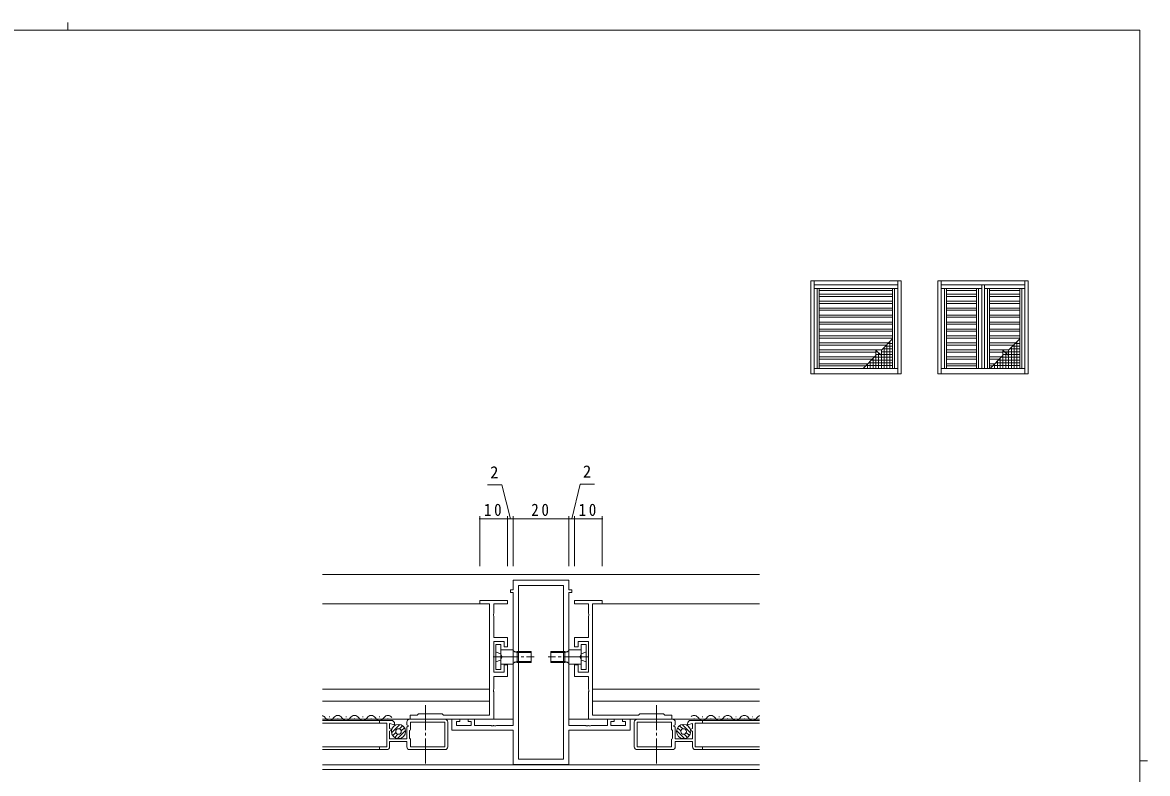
# Model space of a CAD drawing. Units: millimetres on the paper. Extents: x -420 to 373, y -297 to 267.
# Drawn here: x -48.9 to 355.1, y -2.7 to 267.2 of the extents above; entities that cross this region are included whole.
import ezdxf
from ezdxf.enums import TextEntityAlignment as Align

# ---------------------------------------------------------------- set-up
doc = ezdxf.new("R2010")
doc.units = ezdxf.units.MM
doc.linetypes.add('CHAIN2', pattern=[12, 9, -1, 1, -1])
doc.linetypes.add('DASHED3', pattern=[4, 3, -1])
for name, color, linetype, lineweight in [('0-1_YKK_ZWAK', 7, 'Continuous', 9), ('0-3_YKK_11', 7, 'Continuous', 9), ('0-4_YKK_12', 2, 'Continuous', 9), ('0-5_YKK_D', 6, 'Continuous', 9), ('0-6_YKK_13', 4, 'Continuous', 9), ('0-7_YKK_A1', 4, 'Continuous', 9)]:
    doc.layers.add(name, color=color, linetype=linetype, lineweight=lineweight)
doc.styles.add('ＭＳ ゴシック', font='')
doc.styles.get('ＭＳ ゴシック').set_extended_font_data('MS Gothic')

msp = doc.modelspace()

# ---------------------------------------------------------------- linework, layer by layer
at = {"layer": '0-1_YKK_ZWAK'}
for p, q in [((-32.686, 267.2), (-32.686, 264.4)), ((352.3, 264.4), (-417.7, 264.4)), ((352.3, 264.4), (352.3, -260.6)), ((352.3, 1.9), (355.1, 1.9))]:
    msp.add_line(p, q, dxfattribs=at)
at = {"layer": '0-3_YKK_11'}
for p, q in [((127.3, 66.84), (147.3, 66.84)), ((127.3, 63.34), (127.3, 66.84)), ((129.23, 64.91), (129.23, 2.47)), ((145.37, 64.91), (129.23, 64.91)), ((145.37, 2.47), (145.37, 64.91)), ((145.37, 2.47), (145.37, 64.91)), ((147.3, 66.84), (147.3, 63.34)), ((126.3, 63.34), (127.3, 63.34)), ((126.3, 62.34), (126.3, 63.34)), ((127.3, 62.34), (126.3, 62.34)), ((127.3, 14.57), (127.3, 62.34)), ((147.3, 63.34), (148.3, 63.34)), ((148.3, 62.34), (147.3, 62.34)), ((147.3, 62.34), (147.3, 14.57)), ((148.3, 63.34), (148.3, 62.34)), ((115.3, 59.54), (115.3, 58.34)), ((125.3, 59.54), (115.3, 59.54)), ((115.3, 58.34), (118.8, 58.34)), ((118.8, 58.34), (118.8, 18.34)), ((120.3, 58.34), (125.3, 58.34)), ((120.3, 54.798), (120.3, 58.34)), ((125.3, 58.34), (125.3, 59.54)), ((149.3, 59.54), (159.3, 59.54)), ((149.3, 58.34), (149.3, 59.54)), ((154.3, 58.34), (149.3, 58.34)), ((154.3, 54.798), (154.3, 58.34)), ((159.3, 58.34), (155.8, 58.34)), ((155.8, 58.34), (155.8, 18.34)), ((159.3, 59.54), (159.3, 58.34)), ((120.18, 54.615), (120.3, 54.798)), ((120.18, 54.065), (120.18, 54.615)), ((120.3, 53.882), (120.18, 54.065)), ((120.3, 46.24), (120.3, 53.882)), ((154.42, 54.615), (154.3, 54.798)), ((154.3, 53.882), (154.42, 54.065)), ((154.3, 46.24), (154.3, 53.882)), ((154.42, 54.065), (154.42, 54.615)), ((125.3, 46.24), (120.3, 46.24)), ((120.3, 44.74), (124, 44.74)), ((120.3, 33.74), (120.3, 44.74)), ((124, 44.74), (124, 42.84)), ((125.3, 42.84), (125.3, 46.24)), ((149.3, 46.24), (154.3, 46.24)), ((149.3, 42.84), (149.3, 46.24)), ((150.6, 44.74), (150.6, 42.84)), ((154.3, 44.74), (150.6, 44.74)), ((154.3, 33.74), (154.3, 44.74)), ((124, 42.84), (125.3, 42.84)), ((150.6, 42.84), (149.3, 42.84)), ((124, 33.74), (120.3, 33.74)), ((124, 36.34), (124, 33.74)), ((125.3, 36.34), (124, 36.34)), ((125.3, 32.24), (125.3, 36.34)), ((149.3, 36.34), (150.6, 36.34)), ((149.3, 32.24), (149.3, 36.34)), ((150.6, 36.34), (150.6, 33.74)), ((150.6, 33.74), (154.3, 33.74)), ((120.3, 32.24), (125.3, 32.24)), ((120.3, 27.598), (120.3, 32.24)), ((154.3, 32.24), (149.3, 32.24)), ((154.3, 27.598), (154.3, 32.24)), ((120.18, 27.415), (120.3, 27.598)), ((120.18, 26.865), (120.18, 27.415)), ((120.3, 26.682), (120.18, 26.865)), ((120.3, 16.84), (120.3, 26.682)), ((154.42, 27.415), (154.3, 27.598)), ((154.3, 26.682), (154.42, 26.865)), ((154.3, 16.84), (154.3, 26.682)), ((154.42, 26.865), (154.42, 27.415)), ((79.3, 16.44), (79.3, 15.44)), ((83.5, 16.44), (79.3, 16.44)), ((102.8, 16.84), (90.1, 16.84)), ((90.3, 18.34), (90.3, 16.84)), ((92.8, 18.34), (90.3, 18.34)), ((90.3, 16.84), (120.3, 16.84)), ((93.3, 18.84), (92.8, 18.34)), ((101.8, 18.84), (93.3, 18.84)), ((102.3, 18.34), (101.8, 18.84)), ((118.8, 18.34), (102.3, 18.34)), ((105.3, 16.84), (108.1, 16.84)), ((105.3, 12.94), (105.3, 16.84)), ((108.1, 16.84), (108.1, 16.04)), ((111.1, 16.84), (113.4, 16.84)), ((111.1, 16.04), (111.1, 16.84)), ((113.4, 16.84), (113.4, 14.57)), ((184.3, 16.84), (154.3, 16.84)), ((155.8, 18.34), (172.3, 18.34)), ((161.2, 16.84), (163.5, 16.84)), ((161.2, 14.57), (161.2, 16.84)), ((163.5, 16.84), (163.5, 16.04)), ((166.5, 16.84), (169.3, 16.84)), ((166.5, 16.04), (166.5, 16.84)), ((169.3, 16.84), (169.3, 12.94)), ((171.8, 16.84), (184.5, 16.84)), ((172.3, 18.34), (172.8, 18.84)), ((172.8, 18.84), (181.3, 18.84)), ((181.3, 18.84), (181.8, 18.34)), ((181.8, 18.34), (184.3, 18.34)), ((184.3, 18.34), (184.3, 16.84)), ((191.1, 16.44), (195.3, 16.44)), ((195.3, 16.44), (195.3, 15.44)), ((79.3, 15.44), (81.9, 15.44)), ((81.9, 15.44), (81.9, 6.94)), ((82.9, 15.261), (84.7, 14.779)), ((82.9, 13.559), (82.9, 15.261)), ((83.6, 13.155), (82.9, 13.559)), ((82.9, 12.52), (83.6, 12.924)), ((82.9, 9.84), (82.9, 12.52)), ((83.6, 12.924), (83.6, 13.155)), ((84.7, 14.779), (84.7, 15.24)), ((89.1, 15.84), (89.1, 14.844)), ((89.1, 14.844), (89.6, 14.555)), ((89.6, 14.324), (89.1, 14.036)), ((89.1, 14.036), (89.1, 9.84)), ((89.6, 14.555), (89.6, 14.324)), ((90.25, 12.946), (90.1, 12.752)), ((90.1, 12.752), (90.1, 10.027)), ((90.4, 13.14), (90.25, 12.946)), ((90.4, 15.84), (90.4, 13.14)), ((102.8, 15.84), (90.4, 15.84)), ((102.8, 6.94), (102.8, 15.84)), ((103.8, 6.94), (103.8, 15.84)), ((127.3, 12.94), (105.3, 12.94)), ((106.93, 16.04), (106.93, 14.57)), ((108.1, 16.04), (106.93, 16.04)), ((106.93, 14.57), (112.2, 14.57)), ((112.2, 16.04), (111.1, 16.04)), ((112.2, 14.57), (112.2, 16.04)), ((113.4, 14.57), (119.342, 14.57)), ((119.342, 14.57), (119.525, 14.45)), ((119.525, 14.45), (120.075, 14.45)), ((120.075, 14.45), (120.258, 14.57)), ((120.258, 14.57), (120.342, 14.57)), ((120.342, 14.57), (120.525, 14.45)), ((120.525, 14.45), (121.075, 14.45)), ((121.075, 14.45), (121.258, 14.57)), ((121.258, 14.57), (127.3, 14.57)), ((127.3, 0.54), (127.3, 12.94)), ((147.3, 14.57), (153.342, 14.57)), ((147.3, 12.94), (147.3, 0.54)), ((169.3, 12.94), (147.3, 12.94)), ((153.342, 14.57), (153.525, 14.45)), ((153.525, 14.45), (154.075, 14.45)), ((154.075, 14.45), (154.258, 14.57)), ((154.258, 14.57), (154.342, 14.57)), ((154.342, 14.57), (154.525, 14.45)), ((154.525, 14.45), (155.075, 14.45)), ((155.075, 14.45), (155.258, 14.57)), ((155.258, 14.57), (161.2, 14.57)), ((162.4, 16.04), (162.4, 14.57)), ((163.5, 16.04), (162.4, 16.04)), ((162.4, 14.57), (167.67, 14.57)), ((167.67, 16.04), (166.5, 16.04)), ((167.67, 14.57), (167.67, 16.04)), ((170.8, 6.94), (170.8, 15.84)), ((171.8, 15.84), (184.2, 15.84)), ((171.8, 6.94), (171.8, 15.84)), ((184.2, 15.84), (184.2, 13.14)), ((184.2, 13.14), (184.35, 12.946)), ((184.35, 12.946), (184.5, 12.752)), ((184.5, 12.752), (184.5, 10.027)), ((185.5, 14.844), (185, 14.555)), ((185, 14.555), (185, 14.324)), ((185, 14.324), (185.5, 14.036)), ((185.5, 15.84), (185.5, 14.844)), ((185.5, 14.036), (185.5, 9.84)), ((191.7, 15.261), (189.9, 14.779)), ((189.9, 14.779), (189.9, 15.24)), ((191, 13.155), (191.7, 13.559)), ((191, 12.924), (191, 13.155)), ((191.7, 12.52), (191, 12.924)), ((191.7, 13.559), (191.7, 15.261)), ((191.7, 9.84), (191.7, 12.52)), ((192.7, 15.44), (192.7, 6.94)), ((195.3, 15.44), (192.7, 15.44)), ((89.1, 9.84), (82.9, 9.84)), ((82.9, 8.84), (89.1, 8.84)), ((82.9, 6.94), (82.9, 8.84)), ((89.1, 8.84), (89.1, 6.94)), ((90.1, 10.027), (90.25, 9.833)), ((90.25, 9.833), (90.4, 9.64)), ((90.4, 9.64), (90.4, 6.94)), ((184.35, 9.833), (184.2, 9.64)), ((184.2, 9.64), (184.2, 6.94)), ((184.5, 10.027), (184.35, 9.833)), ((185.5, 9.84), (191.7, 9.84)), ((185.5, 8.84), (185.5, 6.94)), ((191.7, 8.84), (185.5, 8.84)), ((191.7, 6.94), (191.7, 8.84)), ((79.3, 6.94), (79.3, 5.94)), ((81.9, 6.94), (79.3, 6.94)), ((79.3, 5.94), (81.9, 5.94)), ((90.1, 5.94), (102.8, 5.94)), ((90.4, 6.94), (102.8, 6.94)), ((184.2, 6.94), (171.8, 6.94)), ((184.5, 5.94), (171.8, 5.94)), ((192.7, 6.94), (195.3, 6.94)), ((195.3, 5.94), (192.7, 5.94)), ((195.3, 6.94), (195.3, 5.94)), ((147.3, 0.54), (127.3, 0.54)), ((129.23, 2.47), (145.37, 2.47))]:
    msp.add_line(p, q, dxfattribs=at)
for centre, radius, start, end in [((83.5, 15.24), 1.2, 359.99928, 89.99997), ((90.1, 15.84), 1, 89.99997, 179.99823), ((102.8, 15.84), 1, 359.99911, 90.00089), ((171.8, 15.84), 1, 89.9991, 180.00087), ((184.5, 15.84), 1, 0.00175, 90.00002), ((191.1, 15.24), 1.2, 90.00002, 180.0007), ((81.9, 6.94), 1, 270, 0.00177), ((90.1, 6.94), 1, 180.00259, 269.99913), ((102.8, 6.94), 1, 269.99913, 0), ((171.8, 6.94), 1, 180, 270.00085), ((184.5, 6.94), 1, 270.00085, 359.99739), ((192.7, 6.94), 1, 179.99821, 269.99998)]:
    msp.add_arc(centre, radius, start, end, dxfattribs=at)
at = {"layer": '0-4_YKK_12'}
for p, q in [((58.8, 68.84), (215.8, 68.84)), ((58.8, 58.34), (118.8, 58.34)), ((118.8, 58.34), (118.8, 23.34)), ((215.8, 58.34), (155.8, 58.34)), ((155.8, 58.34), (155.8, 23.34)), ((118.8, 27.64), (58.8, 27.64)), ((155.8, 27.64), (215.8, 27.64)), ((118.8, 23.34), (58.8, 23.34)), ((155.8, 23.34), (215.8, 23.34)), ((127.3, 16.84), (58.8, 16.84)), ((79.8, 16.44), (58.8, 16.44)), ((61.402, 17.7), (61.202, 17.7)), ((64.403, 16.94), (64.203, 16.94)), ((67.403, 17.7), (67.203, 17.7)), ((70.403, 16.94), (70.203, 16.94)), ((73.403, 17.7), (73.203, 17.7)), ((76.206, 16.94), (76.406, 16.94)), ((79.206, 17.7), (79.406, 17.7)), ((82.206, 16.94), (82.406, 16.94)), ((83.366, 17.834), (83.7, 17.493)), ((147.3, 16.84), (215.8, 16.84)), ((192.394, 16.94), (192.194, 16.94)), ((194.8, 16.44), (215.8, 16.44)), ((195.394, 17.7), (195.194, 17.7)), ((198.394, 16.94), (198.194, 16.94)), ((201.197, 17.7), (201.397, 17.7)), ((204.197, 16.94), (204.397, 16.94)), ((207.197, 17.7), (207.397, 17.7)), ((210.197, 16.94), (210.398, 16.94)), ((213.198, 17.7), (213.398, 17.7)), ((79.8, 15.44), (58.8, 15.44)), ((194.8, 15.44), (215.8, 15.44)), ((58.8, 6.94), (79.8, 6.94)), ((58.8, 5.94), (79.8, 5.94)), ((215.8, 6.94), (194.8, 6.94)), ((215.8, 5.94), (194.8, 5.94)), ((215.8, 0.47), (58.8, 0.47)), ((58.8, -1.16), (215.8, -1.16))]:
    msp.add_line(p, q, dxfattribs=at)
for centre, start, end in [((58.302, 16.482), 29.19936, 73.16617), ((61.302, 18.158), 209.19063, 330.80936), ((64.303, 16.482), 29.19936, 150.80063), ((67.303, 18.158), 209.19063, 330.80936), ((70.303, 16.482), 29.19936, 150.80063), ((73.303, 18.158), 209.19063, 330.80936), ((76.306, 16.482), 29.19936, 150.80063), ((79.306, 18.158), 209.19063, 330.80936), ((82.306, 16.482), 51.91002, 150.80063), ((192.294, 16.482), 29.19936, 128.08997), ((195.294, 18.158), 209.19063, 330.80936), ((198.294, 16.482), 29.19936, 150.80063), ((201.297, 18.158), 209.19063, 330.80936), ((204.297, 16.482), 29.19936, 150.80063), ((207.298, 18.158), 209.19063, 330.80936), ((210.298, 16.482), 29.19936, 150.80063), ((213.298, 18.158), 209.19063, 330.80936), ((216.298, 16.482), 106.83382, 150.80063)]:
    msp.add_arc(centre, 1.718, start, end, dxfattribs=at)
at = {"layer": '0-5_YKK_D'}
for p, q in [((123.212, 101.05), (118.012, 101.05)), ((126.3, 88.84), (123.212, 101.05)), ((148.3, 88.84), (151.334, 101.358)), ((151.334, 101.358), (156.534, 101.358)), ((115.3, 71.84), (115.3, 89.84)), ((125.3, 71.84), (125.3, 89.84)), ((125.3, 71.84), (125.3, 89.84)), ((127.3, 71.84), (127.3, 89.84)), ((127.3, 71.84), (127.3, 89.84)), ((147.3, 71.84), (147.3, 89.84)), ((147.3, 71.84), (147.3, 89.84)), ((149.3, 71.84), (149.3, 89.84)), ((149.3, 71.84), (149.3, 89.84)), ((159.3, 71.84), (159.3, 89.84)), ((125.3, 88.84), (115.3, 88.84)), ((125.3, 88.84), (127.3, 88.84)), ((127.3, 88.84), (147.3, 88.84)), ((149.3, 88.84), (147.3, 88.84)), ((149.3, 88.84), (159.3, 88.84))]:
    msp.add_line(p, q, dxfattribs=at)
for centre, start, end in [((115.3, 88.84), 0, 180), ((125.3, 88.84), 0, 180), ((125.3, 88.84), 0, 180), ((127.3, 88.84), 0, 180), ((127.3, 88.84), 0, 180), ((147.3, 88.84), 0, 180), ((147.3, 88.84), 0, 180), ((149.3, 88.84), 0, 180), ((149.3, 88.84), 0, 180), ((159.3, 88.84), 0, 180), ((115.3, 88.84), 180, 0), ((125.3, 88.84), 180, 0), ((125.3, 88.84), 180, 0), ((127.3, 88.84), 180, 0), ((127.3, 88.84), 180, 0), ((147.3, 88.84), 180, 0), ((147.3, 88.84), 180, 0), ((149.3, 88.84), 180, 0), ((149.3, 88.84), 180, 0), ((159.3, 88.84), 180, 0)]:
    msp.add_arc(centre, 0.106, start, end, dxfattribs=at)
at = {"layer": '0-6_YKK_13'}
for p, q in [((121.1, 43.74), (122.9, 43.74)), ((121.1, 34.74), (121.1, 43.74)), ((122.9, 43.74), (122.9, 34.74)), ((127.3, 41.84), (122.9, 41.84)), ((127.3, 36.64), (127.3, 41.84)), ((128.7, 40.861), (127.685, 41.101)), ((128.7, 41.24), (128.7, 37.24)), ((133.8, 41.24), (128.7, 41.24)), ((133.8, 40.861), (128.7, 40.861)), ((133.8, 37.24), (133.8, 41.24)), ((140.8, 41.24), (145.9, 41.24)), ((140.8, 37.24), (140.8, 41.24)), ((140.8, 40.861), (145.9, 40.861)), ((145.9, 41.24), (145.9, 37.24)), ((145.9, 40.861), (146.915, 41.101)), ((147.3, 41.84), (151.7, 41.84)), ((147.3, 36.64), (147.3, 41.84)), ((153.5, 43.74), (151.7, 43.74)), ((151.7, 43.74), (151.7, 34.74)), ((153.5, 34.74), (153.5, 43.74)), ((122.9, 36.64), (127.3, 36.64)), ((127.3, 36.892), (127.888, 37.384)), ((128.7, 37.619), (127.685, 37.379)), ((127.888, 37.384), (128.7, 37.24)), ((133.8, 37.619), (128.7, 37.619)), ((128.7, 37.24), (133.8, 37.24)), ((140.8, 37.619), (145.9, 37.619)), ((145.9, 37.24), (140.8, 37.24)), ((145.9, 37.619), (146.915, 37.379)), ((146.712, 37.384), (145.9, 37.24)), ((147.3, 36.892), (146.712, 37.384)), ((151.7, 36.64), (147.3, 36.64)), ((122.9, 34.74), (121.1, 34.74)), ((151.7, 34.74), (153.5, 34.74)), ((83.607, 11.979), (86.573, 14.945)), ((84.022, 10.98), (85.165, 12.123)), ((85.779, 9.909), (88.643, 12.772)), ((86.428, 13.386), (87.572, 14.53)), ((87.095, 12.638), (88.265, 13.808)), ((188.821, 9.909), (185.957, 12.772)), ((187.506, 12.638), (186.335, 13.808)), ((188.172, 13.386), (187.028, 14.53)), ((190.994, 11.979), (188.027, 14.945)), ((190.578, 10.98), (189.435, 12.123)), ((190.717, 13.669), (189.717, 14.669)), ((84.743, 10.287), (85.913, 11.457)), ((189.857, 10.287), (188.687, 11.457))]:
    msp.add_line(p, q, dxfattribs=at)
at = {"layer": '0-6_YKK_13', "linetype": 'DASHED3'}
for p, q in [((122.725, 40.385), (121.1, 41.04)), ((151.875, 40.385), (153.5, 41.04)), ((121.1, 37.44), (122.725, 38.095)), ((123.334, 39.24), (122.725, 40.385)), ((122.725, 38.095), (123.334, 39.24)), ((151.266, 39.24), (151.875, 40.385)), ((151.875, 38.095), (151.266, 39.24)), ((153.5, 37.44), (151.875, 38.095))]:
    msp.add_line(p, q, dxfattribs=at)
at = {"layer": '0-6_YKK_13', "linetype": 'CHAIN2'}
for p, q in [((120.1, 39.24), (134.8, 39.24)), ((154.5, 39.24), (139.8, 39.24)), ((95.8, 0.94), (95.8, 21.94)), ((178.8, 0.94), (178.8, 21.94))]:
    msp.add_line(p, q, dxfattribs=at)
at = {"layer": '0-6_YKK_13'}
for points in [[(127.3, 41.587), (127.888, 41.095), (128.7, 41.24)], [(147.3, 41.587), (146.712, 41.095), (145.9, 41.24)]]:
    msp.add_lwpolyline(points, dxfattribs=at)
for centre, radius in [((86.115, 12.436), 2.55), ((86.115, 12.436), 1), ((188.485, 12.436), 2.55), ((188.485, 12.436), 1)]:
    msp.add_circle(centre, radius, dxfattribs=at)
at = {"layer": '0-7_YKK_A1'}
for p, q in [((234.134, 174.4), (266.634, 174.4)), ((234.134, 174.4), (234.134, 140.9)), ((235.384, 174.4), (235.384, 140.9)), ((265.384, 174.4), (265.384, 140.9)), ((266.634, 174.4), (266.634, 140.9)), ((279.8, 174.4), (312.3, 174.4)), ((279.8, 174.4), (279.8, 140.9)), ((281.05, 174.4), (281.05, 140.9)), ((311.05, 174.4), (311.05, 140.9)), ((312.3, 174.4), (312.3, 140.9)), ((235.384, 172.9), (265.384, 172.9)), ((235.384, 171.6), (265.384, 171.6)), ((236.484, 171.6), (236.484, 142.9)), ((237.234, 171.6), (237.234, 142.9)), ((237.234, 170.919), (263.534, 170.919)), ((263.534, 171.6), (263.534, 142.9)), ((264.284, 171.6), (264.284, 142.9)), ((281.05, 172.9), (311.05, 172.9)), ((281.05, 171.6), (295.55, 171.6)), ((282.15, 171.6), (282.15, 142.9)), ((282.9, 171.6), (282.9, 142.9)), ((282.9, 170.919), (293.7, 170.919)), ((293.7, 171.6), (293.7, 142.9)), ((294.45, 171.6), (294.45, 142.9)), ((295.55, 172.9), (295.55, 142.9)), ((296.55, 172.9), (296.55, 142.9)), ((296.55, 171.6), (311.05, 171.6)), ((297.65, 171.6), (297.65, 142.9)), ((298.4, 171.6), (298.4, 142.9)), ((298.4, 170.919), (309.2, 170.919)), ((309.2, 171.6), (309.2, 142.9)), ((309.95, 171.6), (309.95, 142.9)), ((237.234, 169.55), (263.534, 169.55)), ((237.234, 168.775), (263.534, 168.775)), ((237.234, 167.05), (263.534, 167.05)), ((237.234, 166.275), (263.534, 166.275)), ((282.9, 169.55), (293.7, 169.55)), ((282.9, 168.775), (293.7, 168.775)), ((282.9, 167.05), (293.7, 167.05)), ((282.9, 166.275), (293.7, 166.275)), ((298.4, 169.55), (309.2, 169.55)), ((298.4, 168.775), (309.2, 168.775)), ((298.4, 167.05), (309.2, 167.05)), ((298.4, 166.275), (309.2, 166.275)), ((237.234, 164.55), (263.534, 164.55)), ((237.234, 163.775), (263.534, 163.775)), ((237.234, 162.05), (263.534, 162.05)), ((282.9, 164.55), (293.7, 164.55)), ((282.9, 163.775), (293.7, 163.775)), ((282.9, 162.05), (293.7, 162.05)), ((298.4, 164.55), (309.2, 164.55)), ((298.4, 163.775), (309.2, 163.775)), ((298.4, 162.05), (309.2, 162.05)), ((237.234, 161.275), (263.534, 161.275)), ((237.234, 159.55), (263.534, 159.55)), ((237.234, 158.775), (263.534, 158.775)), ((282.9, 161.275), (293.7, 161.275)), ((282.9, 159.55), (293.7, 159.55)), ((282.9, 158.775), (293.7, 158.775)), ((298.4, 161.275), (309.2, 161.275)), ((298.4, 159.55), (309.2, 159.55)), ((298.4, 158.775), (309.2, 158.775)), ((237.234, 157.05), (263.534, 157.05)), ((237.234, 156.275), (263.534, 156.275)), ((237.234, 154.55), (263.534, 154.55)), ((237.234, 153.775), (263.534, 153.775)), ((282.9, 157.05), (293.7, 157.05)), ((282.9, 156.275), (293.7, 156.275)), ((282.9, 154.55), (293.7, 154.55)), ((282.9, 153.775), (293.7, 153.775)), ((298.4, 157.05), (309.2, 157.05)), ((298.4, 156.275), (309.2, 156.275)), ((298.4, 154.55), (309.2, 154.55)), ((298.4, 153.775), (309.2, 153.775)), ((237.234, 152.05), (262.079, 152.05)), ((237.234, 151.275), (261.304, 151.275)), ((237.234, 149.55), (259.579, 149.55)), ((257.534, 149.505), (257.534, 142.9)), ((257.534, 149.505), (259.534, 147.505)), ((259.534, 149.505), (263.534, 153.505)), ((259.534, 149.505), (259.534, 142.9)), ((259.929, 149.9), (263.534, 149.9)), ((260.534, 150.505), (260.534, 142.9)), ((260.929, 150.9), (263.534, 150.9)), ((261.534, 151.505), (261.534, 142.9)), ((261.929, 151.9), (263.534, 151.9)), ((262.534, 152.505), (262.534, 142.9)), ((282.9, 152.05), (293.7, 152.05)), ((282.9, 151.275), (293.7, 151.275)), ((282.9, 149.55), (293.7, 149.55)), ((298.4, 152.05), (307.745, 152.05)), ((298.4, 151.275), (306.97, 151.275)), ((298.4, 149.55), (305.245, 149.55)), ((303.2, 149.505), (303.2, 142.9)), ((303.2, 149.505), (305.2, 147.505)), ((305.2, 149.505), (309.2, 153.505)), ((305.2, 149.505), (305.2, 142.9)), ((305.595, 149.9), (309.2, 149.9)), ((306.2, 150.505), (306.2, 142.9)), ((306.595, 150.9), (309.2, 150.9)), ((307.2, 151.505), (307.2, 142.9)), ((307.595, 151.9), (309.2, 151.9)), ((308.2, 152.505), (308.2, 142.9)), ((237.234, 148.775), (257.534, 148.775)), ((237.234, 147.05), (257.079, 147.05)), ((237.234, 146.275), (256.304, 146.275)), ((252.929, 142.9), (257.534, 147.505)), ((255.534, 145.505), (255.534, 142.9)), ((255.929, 145.9), (263.534, 145.9)), ((256.534, 146.505), (256.534, 142.9)), ((256.929, 146.9), (263.534, 146.9)), ((258.139, 148.9), (257.534, 148.9)), ((257.534, 147.9), (259.139, 147.9)), ((258.534, 148.505), (258.534, 142.9)), ((259.534, 148.9), (263.534, 148.9)), ((259.534, 148.9), (263.534, 148.9)), ((259.534, 147.9), (263.534, 147.9)), ((282.9, 148.775), (293.7, 148.775)), ((282.9, 147.05), (293.7, 147.05)), ((282.9, 146.275), (293.7, 146.275)), ((298.4, 148.775), (303.2, 148.775)), ((298.4, 147.05), (302.745, 147.05)), ((298.4, 146.275), (301.97, 146.275)), ((298.595, 142.9), (303.2, 147.505)), ((301.2, 145.505), (301.2, 142.9)), ((301.595, 145.9), (309.2, 145.9)), ((302.2, 146.505), (302.2, 142.9)), ((302.595, 146.9), (309.2, 146.9)), ((303.805, 148.9), (303.2, 148.9)), ((303.2, 147.9), (304.805, 147.9)), ((303.805, 148.9), (309.2, 148.9)), ((303.93, 148.775), (305.2, 148.775)), ((304.2, 148.505), (304.2, 142.9)), ((305.2, 148.9), (309.2, 148.9)), ((305.2, 147.9), (309.2, 147.9)), ((235.384, 142.9), (265.384, 142.9)), ((237.234, 144.55), (254.579, 144.55)), ((237.234, 143.775), (253.804, 143.775)), ((253.929, 143.9), (263.534, 143.9)), ((254.534, 144.505), (254.534, 142.9)), ((254.929, 144.9), (263.534, 144.9)), ((257.534, 143.9), (263.534, 143.9)), ((281.05, 142.9), (311.05, 142.9)), ((282.9, 144.55), (293.7, 144.55)), ((282.9, 143.775), (293.7, 143.775)), ((298.4, 144.55), (300.245, 144.55)), ((298.4, 143.775), (299.47, 143.775)), ((299.595, 143.9), (309.2, 143.9)), ((300.2, 144.505), (300.2, 142.9)), ((300.595, 144.9), (309.2, 144.9)), ((303.2, 143.9), (309.2, 143.9)), ((234.134, 140.9), (266.634, 140.9)), ((279.8, 140.9), (312.3, 140.9))]:
    msp.add_line(p, q, dxfattribs=at)

# ---------------------------------------------------------------- texts
at = {"layer": '0-5_YKK_D', "color": 3, "style": 'ＭＳ ゴシック'}
for p in [(119.012, 102.05), (152.334, 102.358)]:
    msp.add_text('2', height=4.399, dxfattribs=at).set_placement(p, align=Align.BOTTOM_LEFT)
at = {"layer": '0-5_YKK_D', "color": 3, "char_height": 4.399, "attachment_point": 7, "style": 'ＭＳ ゴシック'}
for s, insert in [('\\T1.36;\\W0.9;10', (116.78, 89.84)), ('\\T1.36;\\W0.9;20', (133.78, 89.84)), ('\\T1.36;\\W0.9;10', (150.78, 89.84))]:
    msp.add_mtext(s, dxfattribs=dict(at, insert=insert))

doc.saveas('drawing.dxf')
